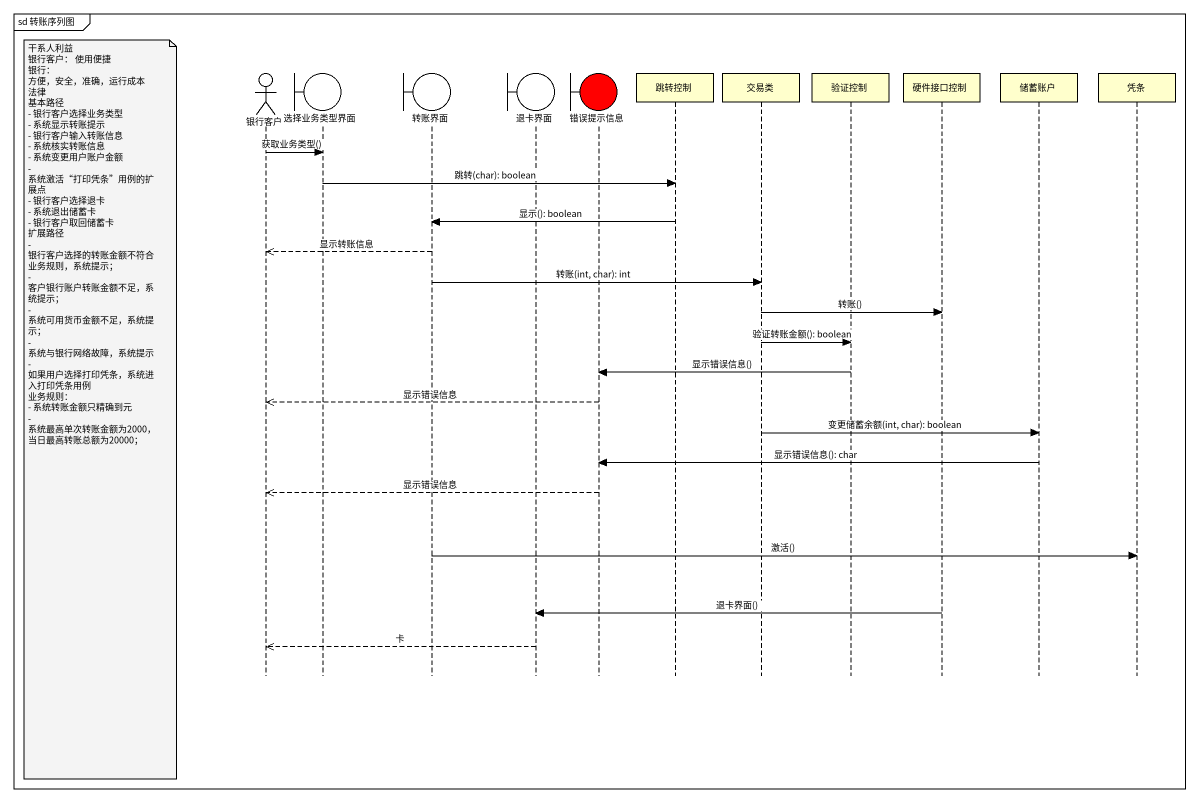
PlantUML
@startuml
mainframe sd 转账序列图
hide footbox
actor 银行客户
boundary 选择业务类型界面
boundary 转账界面
boundary 退卡界面
boundary 错误提示信息 #FF0000
participant 跳转控制
participant 交易类
participant 验证控制
participant 硬件接口控制
participant 储蓄账户
participant 凭条

银行客户 -> 选择业务类型界面 : 获取业务类型()
选择业务类型界面 -> 跳转控制 : 跳转(char): boolean
跳转控制 -> 转账界面 : 显示(): boolean
转账界面 -->> 银行客户 : 显示转账信息
转账界面 -> 交易类 : 转账(int, char): int
交易类 -> 硬件接口控制 : 转账()
交易类 -> 验证控制 : 验证转账金额(): boolean
验证控制 -> 错误提示信息 : 显示错误信息()
错误提示信息 -->> 银行客户 : 显示错误信息
note left of 银行客户
  干系人利益
  银行客户： 使用便捷
  银行： 方便，安全，准确，运行成本
  法律
  基本路径
  - 银行客户选择业务类型
  - 系统显示转账提示
  - 银行客户输入转账信息
  - 系统核实转账信息
  - 系统变更用户账户金额
  - 系统激活“打印凭条”用例的扩展点
  - 银行客户选择退卡
  - 系统退出储蓄卡
  - 银行客户取回储蓄卡
  扩展路径
  - 银行客户选择的转账金额不符合业务规则，系统提示；
  - 客户银行账户转账金额不足，系统提示；
  - 系统可用货币金额不足，系统提示；
  - 系统与银行网络故障，系统提示
  - 如果用户选择打印凭条，系统进入打印凭条用例
  业务规则：
  - 系统转账金额只精确到元
  - 系统最高单次转账金额为2000，当日最高转账总额为20000；
end note
交易类 -> 储蓄账户 : 变更储蓄余额(int, char): boolean
储蓄账户 -> 错误提示信息 : 显示错误信息(): char
错误提示信息 -->> 银行客户 : 显示错误信息
转账界面 -> 凭条 : 激活()
硬件接口控制 -> 退卡界面 : 退卡界面()
退卡界面 -->> 银行客户 : 卡
@enduml
